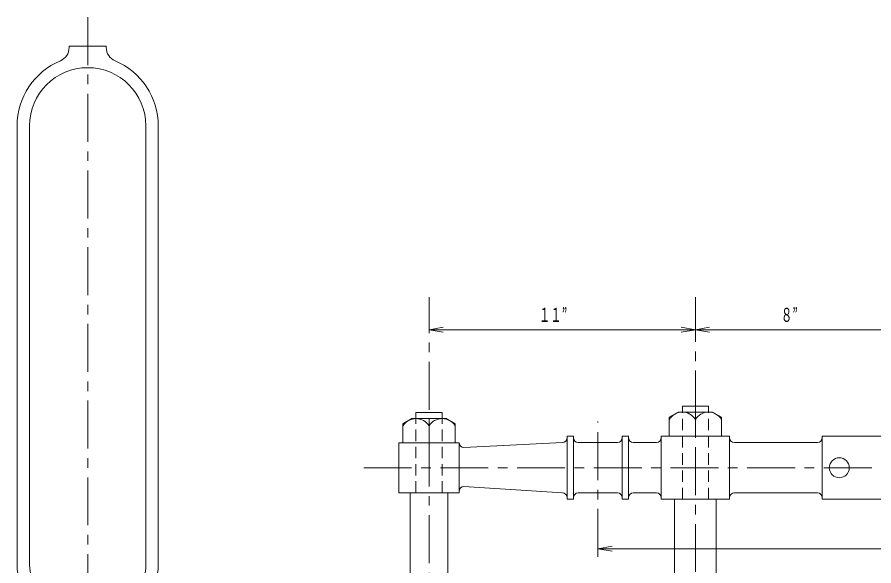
# Model space of a CAD drawing. Units: millimetres, scale not verified. Extents: x -5945 to 5945, y -4205 to 4205.
# Drawn here: x 1323 to 2217, y -1785 to -1213 of the extents above; entities that cross this region are included whole.
import ezdxf
from ezdxf.enums import TextEntityAlignment as Align

# ---------------------------------------------------------------- set-up
doc = ezdxf.new("R2010")
doc.units = ezdxf.units.MM
doc.header["$LTSCALE"] = 10
doc.linetypes.add('CHAIN1', pattern=[8, 5, -1, 1, -1])
doc.linetypes.add('DASHED1', pattern=[1.8, 1.2, -0.6])
for name, color, linetype, lineweight in [('0-0_0', 3, 'Continuous', 18), ('0-1_芯', 4, 'CHAIN1', 18), ('0-2_寸法', 2, 'Continuous', 18)]:
    doc.layers.add(name, color=color, linetype=linetype, lineweight=lineweight)
doc.styles.add('ＭＳ ゴシック', font='')
doc.styles.get('ＭＳ ゴシック').set_extended_font_data('MS Gothic')

msp = doc.modelspace()

# ---------------------------------------------------------------- linework, layer by layer
at = {"layer": '0-0_0'}
for p, q in [((1415.8, -1243.31), (1377.08, -1243.31)), ((1377.08, -1243.31), (1377.08, -1244.84)), ((1415.8, -1243.31), (1415.8, -1244.84)), ((1322.81, -1784.67), (1322.81, -1326.54)), ((1335.76, -1784.67), (1335.76, -1326.54)), ((1457.12, -1784.67), (1457.12, -1326.54)), ((1470.07, -1784.67), (1470.07, -1326.54)), ((1738.91, -1631.82), (1738.91, -1625.45)), ((2012.55, -1625.11), (2003.15, -1630.54)), ((2048.26, -1625.11), (2012.55, -1625.11)), ((2016.78, -1625.11), (2016.78, -1618.74)), ((2048.26, -1625.11), (2057.66, -1630.54)), ((1734.68, -1631.82), (1725.28, -1637.25)), ((1770.39, -1631.82), (1734.68, -1631.82)), ((1770.39, -1631.82), (1779.79, -1637.25)), ((2003.15, -1650.31), (2003.15, -1630.54)), ((2030.41, -1650.31), (2030.41, -1632.84)), ((2057.66, -1650.31), (2057.66, -1630.54)), ((1725.28, -1657.01), (1725.28, -1637.25)), ((1752.54, -1657.01), (1752.54, -1639.55)), ((1779.79, -1657.01), (1779.79, -1637.25)), ((1896.6, -1715.94), (1896.6, -1650.31)), ((1954.14, -1715.94), (1954.14, -1650.31)), ((2066.01, -1650.31), (1994.81, -1650.31)), ((1994.81, -1715.94), (1994.81, -1650.31)), ((2066.01, -1715.94), (2066.01, -1650.31)), ((2162.8, -1715.94), (2162.8, -1650.31)), ((1783.98, -1657.01), (1721.1, -1657.01)), ((1721.1, -1709.23), (1721.1, -1657.01)), ((1783.98, -1709.23), (1783.98, -1657.01)), ((1788.98, -1662.01), (1891.6, -1656.84)), ((1908.08, -1656.84), (1949.14, -1656.84)), ((1965.62, -1656.84), (1989.81, -1656.84)), ((2157.8, -1656.84), (2071.01, -1656.84)), ((1788.98, -1702.69), (1891.6, -1709.4)), ((1783.98, -1709.23), (1721.1, -1709.23)), ((1732.87, -1709.23), (1732.87, -1801.95)), ((1772.21, -1709.23), (1772.21, -1801.95)), ((1896.6, -1715.94), (1903.08, -1715.94)), ((1908.08, -1709.4), (1949.14, -1709.4)), ((1954.14, -1715.94), (1960.62, -1715.94)), ((1965.62, -1709.4), (1989.81, -1709.4)), ((2066.01, -1715.94), (1994.81, -1715.94)), ((2008.64, -1715.94), (2008.64, -1801.95)), ((2052.18, -1715.94), (2052.18, -1801.95)), ((2157.8, -1709.4), (2071.01, -1709.4)), ((2162.8, -1715.94), (2304.41, -1715.94))]:
    msp.add_line(p, q, dxfattribs=at)
at = {"layer": '0-0_0', "color": 1, "linetype": 'DASHED1'}
for p, q in [((2016.78, -1715.94), (2016.78, -1625.11)), ((2044.04, -1715.94), (2044.04, -1625.11)), ((1738.91, -1709.23), (1738.91, -1631.82)), ((1766.16, -1709.23), (1766.16, -1631.82))]:
    msp.add_line(p, q, dxfattribs=at)
at = {"layer": '0-0_0'}
for points in [[(1766.16, -1631.82), (1766.16, -1625.45), (1738.91, -1625.45)], [(2044.04, -1625.11), (2044.04, -1618.74), (2016.78, -1618.74)], [(1903.08, -1715.94), (1903.08, -1650.31), (1896.6, -1650.31)], [(1960.62, -1715.94), (1960.62, -1650.31), (1954.14, -1650.31)], [(2304.41, -1715.94), (2304.41, -1650.31), (2162.8, -1650.31)]]:
    msp.add_lwpolyline(points, dxfattribs=at)
msp.add_circle((2180.5, -1683.12), 10.43, dxfattribs=at)
for centre, radius, start, end in [((1362.08, -1244.84), 15, 292.80887, 0), ((1430.8, -1244.84), 15, 180, 247.19113), ((1396.44, -1326.54), 73.63, 112.80887, 180), ((1396.44, -1326.54), 73.63, 0, 67.19113), ((1396.44, -1326.54), 60.68, 0, 180), ((2016.78, -1641), 15.88, 30.91661, 149.08339), ((2044.04, -1641), 15.88, 30.91661, 149.08339), ((1738.91, -1647.71), 15.88, 30.91661, 149.08339), ((1766.16, -1647.71), 15.88, 30.91661, 149.08339), ((1891.6, -1651.84), 5, 270, 0), ((1908.08, -1651.84), 5, 180, 270), ((1949.14, -1651.84), 5, 270, 0), ((1965.62, -1651.84), 5, 180, 270), ((1989.81, -1651.84), 5, 270, 0), ((2071.01, -1651.84), 5, 180, 270), ((2157.8, -1651.84), 5, 270, 0), ((1788.98, -1657.01), 5, 180, 270), ((1788.98, -1707.69), 5, 90, 180), ((1891.6, -1714.4), 5, 0, 90), ((1908.08, -1714.4), 5, 90, 180), ((1949.14, -1714.4), 5, 0, 90), ((1965.62, -1714.4), 5, 90, 180), ((1989.81, -1714.4), 5, 0, 90), ((2071.01, -1714.4), 5, 90, 180), ((2157.8, -1714.4), 5, 0, 90), ((1372.81, -1784.67), 50, 180, 219.82545), ((1372.81, -1784.67), 37.05, 180, 219.82545), ((1420.07, -1784.67), 37.05, 320.17455, 0), ((1420.07, -1784.67), 50, 320.17455, 0)]:
    msp.add_arc(centre, radius, start, end, dxfattribs=at)
at = {"layer": '0-1_芯'}
for p, q in [((1396.44, -1213.15), (1396.44, -2003.61)), ((1752.54, -2502.62), (1752.54, -1505.14)), ((2030.41, -2671.8), (2030.41, -1505.14)), ((1928.61, -1776.07), (1928.61, -1634.96)), ((1684.34, -1683.12), (2804.01, -1683.12))]:
    msp.add_line(p, q, dxfattribs=at)
at = {"layer": '0-2_寸法'}
for p, q in [((1752.54, -1539.22), (1767.31, -1536.61)), ((2030.41, -1539.22), (2015.64, -1536.61)), ((2030.41, -1539.22), (2045.18, -1536.61)), ((1752.54, -1539.22), (2030.41, -1539.22)), ((1752.54, -1539.22), (1767.31, -1541.82)), ((2030.41, -1539.22), (2015.64, -1541.82)), ((2030.41, -1539.22), (2233.61, -1539.22)), ((2030.41, -1539.22), (2045.18, -1541.82)), ((1928.61, -1767.68), (1943.38, -1765.07)), ((1928.61, -1767.68), (2538.61, -1767.68)), ((1928.61, -1767.68), (1943.38, -1770.28))]:
    msp.add_line(p, q, dxfattribs=at)

# ---------------------------------------------------------------- texts
at = {"layer": '0-2_寸法', "style": 'ＭＳ ゴシック', "width": 0.6}
for s, p in [('１１”', (1867.02, -1535.37)), ('８”', (2119.56, -1535.37))]:
    msp.add_text(s, height=14.66, dxfattribs=at).set_placement(p, align=Align.BOTTOM_LEFT)

doc.saveas('drawing.dxf')
